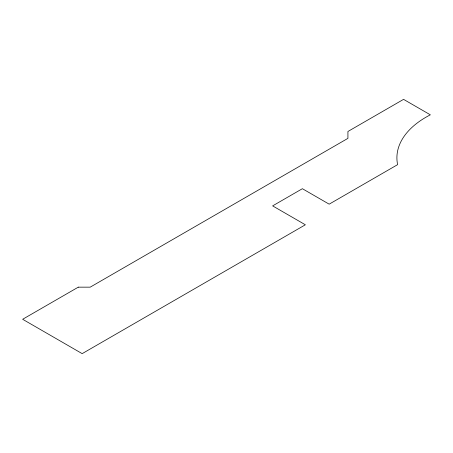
<?xml version="1.0" encoding="UTF-8"?>
<svg xmlns="http://www.w3.org/2000/svg" width="453" height="453" viewBox="0 0 453 453"><rect width="100%" height="100%" fill="white"/><g stroke="black" fill="none" stroke-linecap="round" stroke-linejoin="round"><path stroke-width="0.68" d="M78.29 287.157L22.65 319.28L82.169 353.64L305.362 224.784L272.627 205.883L302.383 188.703L329.167 204.167L397.615 164.649A99.592 57.497 0 0 1 430.35 114.824L403.566 99.36L347.927 131.483L347.927 138.358L90.198 287.157L78.29 287.157"/></g></svg>
